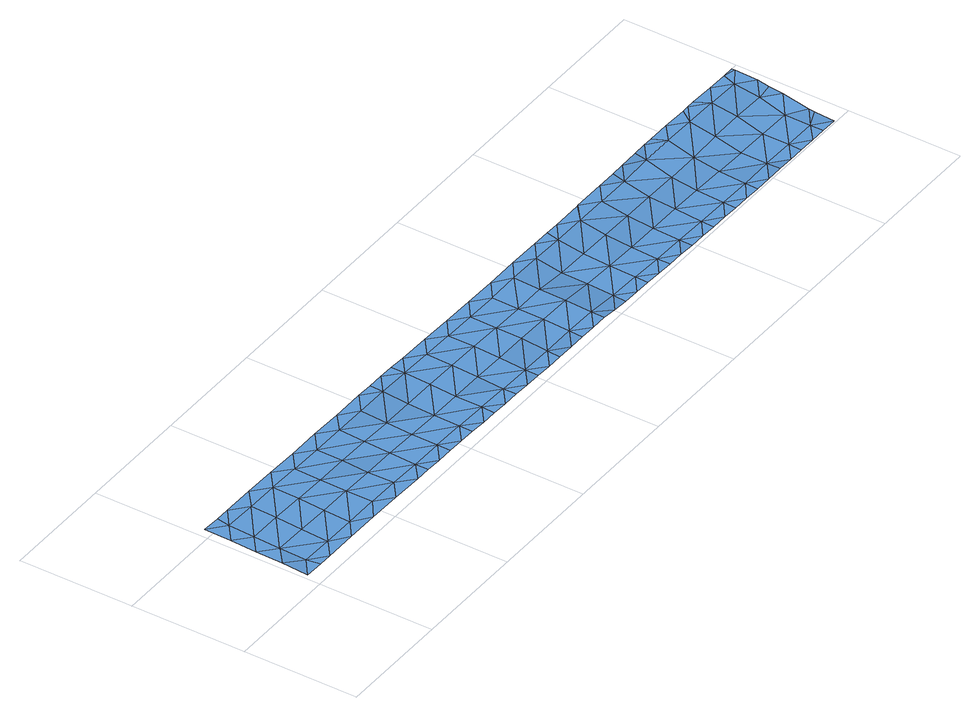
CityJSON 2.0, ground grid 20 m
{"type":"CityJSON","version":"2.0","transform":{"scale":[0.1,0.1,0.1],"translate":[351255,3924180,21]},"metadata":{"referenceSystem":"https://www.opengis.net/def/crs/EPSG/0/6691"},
"CityObjects":{
"waterbody1":{"type":"WaterBody","attributes":{"name":"8","class":"1140","function":"1","WaterBodyRiverFloodingRiskAttribute.description":"4","WaterBodyRiverFloodingRiskAttribute.rankOrg":"1","WaterBodyRiverFloodingRiskAttribute.adminType":"2","WaterBodyRiverFloodingRiskAttribute.scale":"L1"},"geometry":[{"type":"MultiSurface","lod":"1","boundaries":[[[0,1,2]],[[3,2,1]],[[4,5,3]],[[4,3,1]],[[0,6,1]],[[4,7,5]],[[5,7,8]],[[6,9,1]],[[8,10,11]],[[8,7,10]],[[4,1,9]],[[9,12,4]],[[13,9,6]],[[11,10,14]],[[12,15,4]],[[7,4,15]],[[15,16,7]],[[14,10,17]],[[16,17,10]],[[10,7,16]],[[13,18,9]],[[19,12,9]],[[20,15,12]],[[19,9,18]],[[19,20,12]],[[21,17,16]],[[18,13,22]],[[23,21,16]],[[16,15,23]],[[23,15,20]],[[18,22,24]],[[19,18,25]],[[25,18,24]],[[20,19,25]],[[26,21,23]],[[22,27,24]],[[23,20,28]],[[28,20,25]],[[29,25,24]],[[30,23,28]],[[26,23,30]],[[24,27,29]],[[25,31,28]],[[32,26,30]],[[28,33,30]],[[27,34,29]],[[25,29,31]],[[33,28,31]],[[35,32,30]],[[33,35,30]],[[36,31,29]],[[36,29,34]],[[36,34,37]],[[33,31,38]],[[39,35,33]],[[40,32,35]],[[31,36,38]],[[37,41,36]],[[39,33,38]],[[42,40,35]],[[36,43,38]],[[42,35,39]],[[43,36,41]],[[43,41,44]],[[39,38,45]],[[46,42,39]],[[47,40,42]],[[38,43,45]],[[45,46,39]],[[44,48,43]],[[49,47,42]],[[48,50,43]],[[43,50,45]],[[49,42,46]],[[51,50,48]],[[46,45,52]],[[53,47,49]],[[52,45,50]],[[51,54,50]],[[55,53,49]],[[46,52,56]],[[49,46,55]],[[55,46,56]],[[50,57,52]],[[50,54,57]],[[58,56,52]],[[59,53,55]],[[54,60,57]],[[61,52,57]],[[60,62,57]],[[59,55,63]],[[52,61,58]],[[64,63,55]],[[55,56,64]],[[62,65,57]],[[56,58,64]],[[61,57,65]],[[66,65,62]],[[65,67,61]],[[61,68,58]],[[69,63,64]],[[66,70,65]],[[64,58,68]],[[69,64,71]],[[61,67,68]],[[65,72,67]],[[73,64,68]],[[71,64,73]],[[72,65,70]],[[67,74,68]],[[72,70,75]],[[76,67,72]],[[71,73,77]],[[75,78,72]],[[74,67,76]],[[73,68,74]],[[79,76,72]],[[80,73,74]],[[77,73,80]],[[81,72,78]],[[82,74,76]],[[81,78,83]],[[79,72,81]],[[84,77,80]],[[83,85,81]],[[82,76,79]],[[80,74,82]],[[86,84,80]],[[85,87,81]],[[86,80,82]],[[81,88,79]],[[88,82,79]],[[89,87,85]],[[86,90,84]],[[88,81,87]],[[91,86,82]],[[89,92,87]],[[91,82,88]],[[86,93,90]],[[93,86,91]],[[87,94,88]],[[94,91,88]],[[87,92,95]],[[93,96,90]],[[92,97,95]],[[94,87,95]],[[98,93,91]],[[94,99,91]],[[97,100,95]],[[93,98,96]],[[91,99,98]],[[101,95,100]],[[94,95,102]],[[100,103,101]],[[99,94,102]],[[95,101,102]],[[96,98,104]],[[103,105,101]],[[99,102,106]],[[98,99,107]],[[107,99,106]],[[98,107,104]],[[108,102,101]],[[109,101,105]],[[109,108,101]],[[109,105,110]],[[106,102,108]],[[108,111,106]],[[104,107,112]],[[110,113,109]],[[107,106,114]],[[114,106,111]],[[107,114,112]],[[109,115,108]],[[109,113,115]],[[108,116,111]],[[112,114,117]],[[113,118,115]],[[119,108,115]],[[120,117,114]],[[118,121,115]],[[108,119,116]],[[114,111,122]],[[123,119,115]],[[121,123,115]],[[111,116,122]],[[120,114,122]],[[123,124,119]],[[123,121,125]],[[126,120,122]],[[116,119,127]],[[125,128,123]],[[122,116,127]],[[119,124,127]],[[126,122,129]],[[123,130,124]],[[131,122,127]],[[129,122,131]],[[123,128,130]],[[124,132,127]],[[128,133,130]],[[134,129,131]],[[124,130,135]],[[133,136,130]],[[132,124,135]],[[131,127,132]],[[137,134,131]],[[138,135,130]],[[137,131,132]],[[138,130,136]],[[134,137,139]],[[136,140,138]],[[135,138,141]],[[132,135,142]],[[143,139,137]],[[140,144,138]],[[142,135,141]],[[137,132,142]],[[145,143,137]],[[146,141,138]],[[145,137,142]],[[146,138,144]],[[147,143,145]],[[146,144,148]],[[149,145,142]],[[141,146,150]],[[142,141,149]],[[148,151,146]],[[149,141,150]],[[147,145,152]],[[153,152,145]],[[146,154,150]],[[153,145,149]],[[153,155,152]],[[146,151,154]],[[151,156,154]],[[149,150,157]],[[158,153,149]],[[159,155,153]],[[150,154,157]],[[156,160,154]],[[161,158,149]],[[161,149,157]],[[159,153,158]],[[162,154,160]],[[154,163,157]],[[162,163,154]],[[164,159,158]],[[160,165,162]],[[161,157,163]],[[165,166,162]],[[164,158,167]],[[161,163,168]],[[158,161,169]],[[169,161,168]],[[158,169,167]],[[170,162,166]],[[162,171,163]],[[170,171,162]],[[163,171,168]],[[172,167,169]],[[166,173,170]],[[174,172,169]],[[171,175,168]],[[173,176,170]],[[177,174,169]],[[169,168,177]],[[178,171,170]],[[176,179,170]],[[179,178,170]],[[168,175,177]],[[171,180,175]],[[180,171,178]],[[181,174,177]],[[182,183,175]],[[175,180,182]],[[177,175,183]],[[181,177,184]],[[177,183,184]],[[181,184,185]]]}]}
},
"vertices":[
[37,23,9],[33,46,9],[4,24,9],[5,70,11],[33,93,11],[5,116,12],[61,23,9],[34,139,12],[6,162,13],[89,45,9],[35,185,13],[7,209,13],[90,92,11],[117,22,10],[39,208,13],[91,138,13],[92,184,13],[64,208,13],[146,44,10],[147,91,11],[148,137,13],[120,207,14],[174,21,11],[148,183,14],[203,43,12],[204,90,11],[177,206,14],[231,20,12],[204,136,12],[260,43,12],[205,182,13],[260,89,11],[234,205,13],[261,135,13],[288,19,11],[262,181,13],[316,42,11],[316,19,11],[317,88,12],[318,134,13],[291,204,14],[344,18,11],[319,180,14],[373,41,11],[373,18,11],[374,87,11],[375,133,12],[347,203,14],[401,17,11],[375,179,15],[430,40,11],[429,17,11],[431,86,11],[404,202,16],[458,16,10],[432,178,16],[431,132,13],[487,39,11],[488,131,13],[433,201,16],[486,16,10],[487,85,11],[514,15,10],[461,201,16],[489,177,15],[543,38,10],[543,15,10],[544,84,12],[545,130,13],[489,201,15],[571,14,10],[518,200,14],[600,37,10],[546,176,14],[602,129,13],[600,14,9],[601,83,12],[574,199,14],[628,13,9],[657,82,13],[602,176,13],[657,36,10],[658,128,13],[656,13,9],[631,198,13],[685,12,10],[659,175,13],[713,35,12],[714,81,13],[713,12,11],[688,197,13],[715,127,13],[741,11,11],[716,174,13],[771,80,13],[770,34,12],[744,196,14],[770,11,11],[772,173,15],[772,127,13],[798,11,8],[827,33,7],[828,79,8],[826,10,6],[801,195,15],[855,10,6],[828,126,9],[829,172,16],[884,78,7],[884,32,6],[883,9,6],[885,125,9],[858,194,15],[912,9,5],[886,171,15],[940,31,5],[942,124,9],[891,194,15],[940,8,5],[941,77,6],[915,193,15],[968,8,5],[943,170,16],[997,30,5],[998,77,6],[997,7,4],[969,193,16],[999,123,9],[1025,7,4],[971,193,16],[1054,29,4],[999,169,16],[1055,122,9],[1053,6,4],[1028,192,17],[1055,76,6],[1082,6,4],[1056,168,18],[1111,28,4],[1061,191,19],[1110,5,4],[1111,75,6],[1112,121,10],[1085,191,20],[1138,5,4],[1113,167,22],[1167,27,4],[1119,190,21],[1167,4,4],[1169,120,12],[1168,74,6],[1195,4,5],[1142,190,22],[1170,166,23],[1224,27,5],[1159,189,23],[1224,3,6],[1225,73,5],[1226,165,23],[1198,189,23],[1252,3,5],[1225,119,16],[1281,26,5],[1281,72,5],[1242,188,23],[1280,3,5],[1309,2,6],[1255,188,23],[1282,118,18],[1283,164,23],[1337,25,6],[1338,71,5],[1269,188,23],[1337,2,6],[1312,187,23],[1339,117,18],[1365,1,7],[1340,163,23],[1366,47,9],[1366,37,8],[1367,94,17],[1348,186,23],[1367,119,20],[1368,140,22],[1368,181,23],[1368,186,23]
]}
